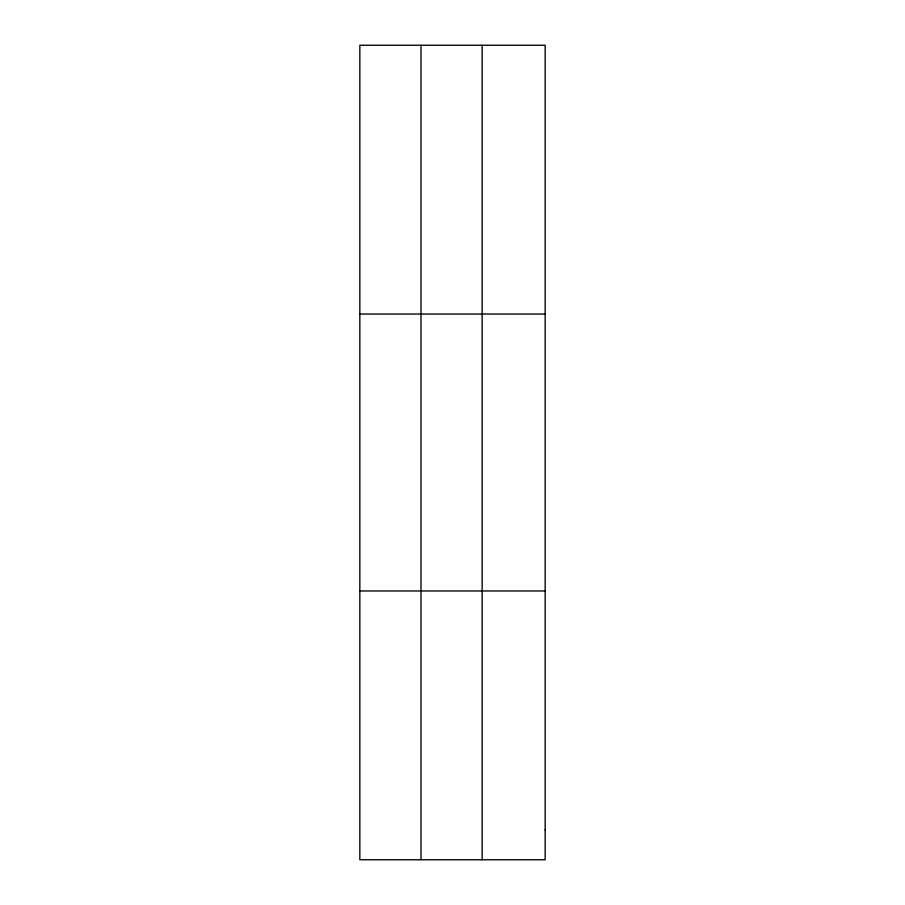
<?xml version="1.0" encoding="UTF-8"?>
<svg xmlns="http://www.w3.org/2000/svg" width="905" height="905" viewBox="0 0 905 905"><rect width="100%" height="100%" fill="white"/><g stroke="black" fill="none" stroke-linecap="round" stroke-linejoin="round"><path stroke-width="1.36" d="M420.995 45.25L420.995 859.75M482.15 45.25L482.15 859.75M359.839 314.035L545.161 314.035M359.839 590.965L545.161 590.965M545.161 829.885L545.161 859.75L359.839 859.75L359.839 45.25L545.161 45.25L545.161 829.885"/></g></svg>
